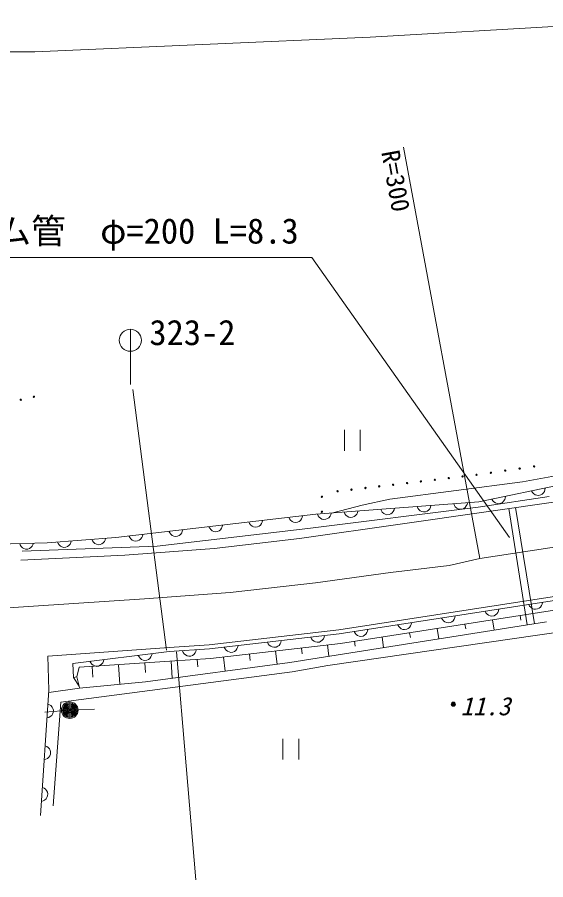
# Model space of a CAD drawing. Units: millimetres, scale not verified. Extents: x 40000 to 680000, y 20000 to 380000.
# Drawn here: x 266348 to 304600, y 268135 to 330531 of the extents above; entities that cross this region are included whole.
import ezdxf
from ezdxf.enums import TextEntityAlignment as Align

# ---------------------------------------------------------------- set-up
doc = ezdxf.new("R2010")
doc.units = ezdxf.units.MM
doc.header["$LTSCALE"] = 1000
doc.linetypes.add('CHAIN', pattern=[18.5, 12, -1.5, 3.5, -1.5])
for name, color, linetype, lineweight in [('M-BGD', 7, 'Continuous', 13), ('M-BGD-EXST', 7, 'Continuous', 13), ('M-BMK', 2, 'CHAIN', 13), ('M-STR-HTXT', 7, 'Continuous', 13), ('M-STR-STRC', 7, 'Continuous', 13)]:
    doc.layers.add(name, color=color, linetype=linetype, lineweight=lineweight)
doc.styles.add('ＭＳ ゴシック', font='')
doc.styles.get('ＭＳ ゴシック').set_extended_font_data('MS Gothic')

msp = doc.modelspace()

# ---------------------------------------------------------------- linework, layer by layer
at = {"layer": 'M-BGD'}
for p, q in [((290030, 300674), (290030, 299174)), ((291170, 299174), (291170, 300674)), ((299756, 295466), (321704, 300054)), ((304543, 296344), (304558, 296470)), ((294226, 293881), (308054, 295875)), ((304842, 295860), (299707, 295088)), ((301669, 295744), (301683, 295869)), ((303579, 296266), (303643, 296156)), ((303643, 296156), (303722, 296071)), ((303722, 296071), (303840, 295993)), ((303840, 295993), (303951, 295955)), ((303951, 295955), (304076, 295940)), ((304076, 295940), (304233, 295973)), ((304233, 295973), (304342, 296037)), ((304342, 296037), (304428, 296116)), ((304428, 296116), (304505, 296234)), ((304505, 296234), (304543, 296344)), ((287953, 294579), (299756, 295466)), ((296261, 295083), (296292, 295206)), ((297937, 295330), (297986, 295213)), ((297986, 295213), (298053, 295118)), ((298759, 295071), (298851, 295178)), ((298851, 295178), (298903, 295282)), ((298903, 295282), (298934, 295405)), ((300704, 295665), (300768, 295555)), ((300768, 295555), (300847, 295470)), ((300847, 295470), (300966, 295392)), ((300966, 295392), (301076, 295354)), ((301076, 295354), (301201, 295339)), ((301201, 295339), (301358, 295372)), ((301358, 295372), (301467, 295436)), ((301467, 295436), (301553, 295515)), ((301553, 295515), (301630, 295633)), ((301630, 295633), (301669, 295744)), ((273487, 292893), (287953, 294579)), ((299707, 295088), (287390, 293543)), ((288073, 294588), (288121, 294471)), ((288986, 294436), (289039, 294540)), ((289039, 294540), (289070, 294663)), ((290012, 294734), (290061, 294617)), ((290061, 294617), (290128, 294522)), ((290128, 294522), (290235, 294430)), ((290834, 294475), (290926, 294582)), ((290926, 294582), (290978, 294686)), ((290978, 294686), (291009, 294809)), ((292653, 294932), (292702, 294816)), ((292702, 294816), (292770, 294721)), ((292770, 294721), (292877, 294628)), ((292877, 294628), (292981, 294576)), ((292981, 294576), (293104, 294545)), ((293104, 294545), (293263, 294557)), ((293263, 294557), (293380, 294606)), ((293380, 294606), (293475, 294673)), ((293475, 294673), (293567, 294781)), ((293567, 294781), (293620, 294885)), ((293620, 294885), (293651, 295007)), ((295295, 295131), (295344, 295014)), ((295344, 295014), (295411, 294919)), ((295411, 294919), (295519, 294827)), ((295519, 294827), (295623, 294775)), ((295623, 294775), (295745, 294744)), ((295745, 294744), (295905, 294756)), ((295905, 294756), (296022, 294805)), ((296022, 294805), (296117, 294872)), ((296117, 294872), (296209, 294979)), ((296209, 294979), (296261, 295083)), ((298053, 295118), (298160, 295026)), ((298160, 295026), (298264, 294973)), ((298264, 294973), (298387, 294942)), ((298387, 294942), (298547, 294954)), ((298547, 294954), (298663, 295003)), ((298663, 295003), (298759, 295071)), ((301929, 294992), (303261, 286569)), ((302416, 295062), (303776, 286650)), ((283116, 294015), (283170, 293901)), ((283170, 293901), (283241, 293808)), ((283948, 293790), (284036, 293901)), ((284036, 293901), (284084, 294007)), ((284084, 294007), (284110, 294131)), ((286009, 294352), (286063, 294238)), ((286063, 294238), (286134, 294146)), ((286134, 294146), (286245, 294058)), ((286245, 294058), (286351, 294010)), ((286351, 294010), (286475, 293984)), ((286475, 293984), (286634, 294002)), ((286634, 294002), (286749, 294056)), ((286749, 294056), (286841, 294127)), ((286841, 294127), (286929, 294238)), ((286929, 294238), (286977, 294344)), ((286977, 294344), (287003, 294468)), ((288121, 294471), (288189, 294376)), ((288189, 294376), (288296, 294284)), ((288296, 294284), (288400, 294232)), ((288400, 294232), (288523, 294201)), ((288523, 294201), (288682, 294213)), ((288682, 294213), (288799, 294262)), ((288799, 294262), (288894, 294329)), ((288894, 294329), (288986, 294436)), ((290235, 294430), (290339, 294377)), ((290339, 294377), (290462, 294346)), ((290462, 294346), (290622, 294358)), ((290622, 294358), (290738, 294407)), ((290738, 294407), (290834, 294475)), ((287390, 293543), (276480, 292270)), ((277330, 293341), (277383, 293226)), ((278249, 293226), (278297, 293333)), ((278297, 293333), (278323, 293457)), ((280223, 293678), (280277, 293563)), ((280277, 293563), (280348, 293471)), ((280348, 293471), (280459, 293383)), ((280459, 293383), (280565, 293335)), ((280565, 293335), (280689, 293309)), ((280689, 293309), (280848, 293328)), ((280848, 293328), (280962, 293382)), ((280962, 293382), (281055, 293453)), ((281055, 293453), (281142, 293564)), ((281142, 293564), (281190, 293670)), ((281190, 293670), (281216, 293794)), ((283241, 293808), (283352, 293721)), ((283352, 293721), (283458, 293673)), ((283458, 293673), (283582, 293647)), ((283582, 293647), (283741, 293665)), ((283741, 293665), (283856, 293719)), ((283856, 293719), (283948, 293790)), ((286781, 292816), (294226, 293881)), ((268514, 292509), (273487, 292893)), ((270225, 292521), (270256, 292643)), ((271745, 292758), (271794, 292642)), ((271794, 292642), (271862, 292547)), ((272659, 292608), (272711, 292713)), ((272711, 292713), (272742, 292835)), ((274437, 293003), (274490, 292889)), ((274490, 292889), (274561, 292797)), ((274561, 292797), (274672, 292709)), ((274672, 292709), (274779, 292661)), ((274779, 292661), (274902, 292635)), ((274902, 292635), (275061, 292653)), ((275061, 292653), (275176, 292707)), ((275176, 292707), (275268, 292778)), ((275268, 292778), (275356, 292889)), ((275356, 292889), (275404, 292995)), ((275404, 292995), (275430, 293119)), ((277383, 293226), (277455, 293134)), ((277455, 293134), (277566, 293046)), ((277566, 293046), (277672, 292998)), ((277672, 292998), (277796, 292972)), ((277796, 292972), (277955, 292991)), ((277955, 292991), (278069, 293044)), ((278069, 293044), (278162, 293116)), ((278162, 293116), (278249, 293226)), ((280604, 292106), (286781, 292816)), ((263743, 292395), (268514, 292509)), ((266516, 292471), (266559, 292352)), ((266559, 292352), (266621, 292253)), ((266621, 292253), (266723, 292155)), ((276480, 292270), (266707, 291906)), ((266723, 292155), (266824, 292097)), ((266824, 292097), (266944, 292059)), ((266944, 292059), (267104, 292062)), ((267104, 292062), (267224, 292104)), ((267224, 292104), (267322, 292166)), ((267322, 292166), (267420, 292268)), ((267420, 292268), (267479, 292369)), ((267479, 292369), (267516, 292490)), ((269259, 292566), (269308, 292450)), ((269308, 292450), (269376, 292355)), ((269376, 292355), (269483, 292263)), ((269483, 292263), (269587, 292211)), ((269587, 292211), (269710, 292180)), ((269710, 292180), (269870, 292192)), ((269870, 292192), (269986, 292241)), ((269986, 292241), (270081, 292309)), ((270081, 292309), (270173, 292416)), ((270173, 292416), (270225, 292521)), ((271862, 292547), (271969, 292455)), ((271969, 292455), (272073, 292403)), ((272073, 292403), (272196, 292372)), ((272196, 292372), (272356, 292384)), ((272356, 292384), (272472, 292433)), ((272472, 292433), (272567, 292501)), ((272567, 292501), (272659, 292608)), ((274143, 291609), (280604, 292106)), ((266617, 291254), (274143, 291609)), ((308564, 289157), (289613, 286219)), ((308610, 288861), (289653, 285922)), ((309758, 288336), (289747, 285228)), ((301184, 287588), (301205, 287713)), ((303377, 288049), (303435, 287937)), ((303435, 287937), (303509, 287847)), ((303509, 287847), (303623, 287764)), ((303623, 287764), (303731, 287720)), ((303731, 287720), (303856, 287699)), ((303856, 287699), (304014, 287723)), ((304014, 287723), (304127, 287781)), ((304127, 287781), (304216, 287856)), ((304216, 287856), (304300, 287970)), ((304300, 287970), (304344, 288078)), ((304344, 288078), (304365, 288202)), ((288830, 283638), (312369, 287041)), ((297058, 287070), (297116, 286957)), ((297981, 286990), (298025, 287098)), ((298025, 287098), (298046, 287223)), ((300217, 287559), (300275, 287447)), ((300275, 287447), (300350, 287357)), ((300350, 287357), (300464, 287274)), ((300464, 287274), (300572, 287230)), ((300572, 287230), (300697, 287209)), ((300697, 287209), (300855, 287233)), ((300855, 287233), (300967, 287291)), ((300967, 287291), (301057, 287366)), ((301057, 287366), (301140, 287480)), ((301140, 287480), (301184, 287588)), ((302754, 287248), (302805, 286922)), ((304642, 286787), (286073, 283854)), ((293898, 286580), (293956, 286467)), ((293956, 286467), (294031, 286378)), ((294738, 286386), (294821, 286500)), ((294821, 286500), (294865, 286608)), ((294865, 286608), (294886, 286733)), ((297116, 286957), (297190, 286867)), ((297190, 286867), (297304, 286784)), ((297304, 286784), (297412, 286740)), ((297412, 286740), (297537, 286719)), ((297537, 286719), (297695, 286743)), ((297695, 286743), (297808, 286801)), ((297808, 286801), (297897, 286876)), ((297897, 286876), (297981, 286990)), ((298752, 286626), (298804, 286294)), ((300753, 286937), (300869, 286191)), ((289613, 286219), (280239, 285130)), ((289653, 285922), (280266, 284831)), ((288559, 285674), (288585, 285798)), ((290739, 286090), (290797, 285977)), ((290797, 285977), (290871, 285888)), ((290871, 285888), (290985, 285804)), ((290985, 285804), (291093, 285760)), ((291376, 285764), (291489, 285822)), ((291489, 285822), (291578, 285896)), ((291578, 285896), (291662, 286010)), ((291662, 286010), (291706, 286118)), ((291706, 286118), (291727, 286243)), ((294031, 286378), (294145, 286294)), ((294145, 286294), (294253, 286250)), ((294253, 286250), (294378, 286229)), ((294378, 286229), (294536, 286254)), ((294536, 286254), (294648, 286311)), ((294648, 286311), (294738, 286386)), ((294750, 286005), (294802, 285666)), ((296751, 286316), (296868, 285559)), ((289747, 285228), (280329, 284134)), ((284463, 285319), (284516, 285204)), ((284516, 285204), (284588, 285112)), ((285294, 285093), (285382, 285204)), ((285382, 285204), (285430, 285310)), ((285430, 285310), (285456, 285434)), ((287592, 285682), (287646, 285568)), ((287646, 285568), (287717, 285475)), ((287717, 285475), (287828, 285387)), ((287828, 285387), (287934, 285339)), ((287934, 285339), (288058, 285313)), ((288058, 285313), (288217, 285332)), ((288217, 285332), (288331, 285385)), ((288331, 285385), (288424, 285457)), ((288424, 285457), (288511, 285567)), ((288511, 285567), (288559, 285674)), ((290748, 285383), (290801, 285038)), ((291093, 285760), (291218, 285739)), ((291218, 285739), (291376, 285764)), ((292749, 285694), (292868, 284927)), ((277334, 284938), (268566, 284318)), ((270362, 283788), (277353, 284639)), ((280239, 285130), (277334, 284938)), ((280266, 284831), (277353, 284639)), ((278311, 284702), (278359, 284585)), ((278359, 284585), (278425, 284489)), ((279130, 284435), (279223, 284542)), ((279223, 284542), (279277, 284646)), ((279277, 284646), (279309, 284768)), ((281334, 284955), (281387, 284841)), ((281387, 284841), (281459, 284748)), ((281459, 284748), (281569, 284660)), ((281569, 284660), (281676, 284612)), ((281676, 284612), (281800, 284587)), ((281800, 284587), (281958, 284605)), ((281958, 284605), (282073, 284659)), ((282073, 284659), (282165, 284730)), ((282165, 284730), (282253, 284841)), ((282253, 284841), (282301, 284947)), ((282301, 284947), (282327, 285071)), ((284588, 285112), (284698, 285024)), ((284698, 285024), (284805, 284976)), ((284805, 284976), (284929, 284950)), ((284929, 284950), (285087, 284968)), ((285038, 284681), (285149, 283730)), ((285087, 284968), (285202, 285022)), ((285202, 285022), (285294, 285093)), ((286922, 284900), (286970, 284482)), ((288805, 285119), (288900, 284300)), ((268566, 284318), (268645, 281858)), ((277400, 283940), (270827, 283505)), ((271613, 283940), (271668, 283826)), ((272533, 283830), (272581, 283937)), ((272581, 283937), (272606, 284061)), ((275109, 284366), (275163, 284251)), ((275163, 284251), (275235, 284159)), ((275235, 284159), (275346, 284072)), ((275346, 284072), (275453, 284025)), ((275453, 284025), (275577, 283999)), ((275577, 283999), (275736, 284019)), ((275736, 284019), (275850, 284073)), ((275850, 284073), (275942, 284145)), ((275942, 284145), (276029, 284256)), ((276029, 284256), (276077, 284362)), ((276077, 284362), (276102, 284486)), ((280329, 284134), (277400, 283940)), ((277479, 283945), (277560, 282719)), ((278425, 284489), (278531, 284396)), ((278531, 284396), (278635, 284343)), ((278635, 284343), (278758, 284311)), ((278758, 284311), (278917, 284321)), ((278917, 284321), (279034, 284369)), ((279034, 284369), (279130, 284435)), ((279379, 284071), (279415, 283531)), ((281271, 284244), (281389, 283229)), ((283155, 284462), (283209, 283992)), ((270409, 282770), (270362, 283788)), ((270827, 283505), (270671, 282819)), ((271668, 283826), (271739, 283734)), ((271739, 283734), (271851, 283647)), ((271777, 283568), (271829, 282780)), ((271851, 283647), (271957, 283599)), ((271957, 283599), (272081, 283574)), ((272081, 283574), (272240, 283593)), ((272240, 283593), (272354, 283647)), ((272354, 283647), (272446, 283719)), ((272446, 283719), (272533, 283830)), ((273677, 283694), (273771, 282278)), ((275578, 283820), (275624, 283128)), ((286073, 283854), (275626, 282461)), ((286245, 283181), (288830, 283638)), ((269504, 280986), (286245, 283181)), ((270409, 282770), (270671, 282819)), ((270820, 282143), (270409, 282770)), ((270671, 282819), (270794, 282341)), ((270820, 282143), (270794, 282341)), ((270861, 281990), (270820, 282143)), ((275626, 282461), (270861, 281990)), ((268645, 281858), (268034, 272794)), ((268633, 281687), (270861, 281990)), ((268694, 280798), (268577, 280846)), ((268789, 280732), (268694, 280798)), ((268958, 273494), (269504, 280986)), ((269549, 280355), (268352, 280261)), ((268883, 280625), (268789, 280732)), ((268936, 280521), (268883, 280625)), ((268909, 280122), (268957, 280239)), ((268967, 280399), (268936, 280521)), ((268957, 280239), (268967, 280399)), ((270746, 280427), (271945, 280478)), ((268509, 279848), (268632, 279880)), ((268632, 279880), (268736, 279933)), ((268736, 279933), (268842, 280026)), ((268842, 280026), (268909, 280122)), ((285582, 278327), (285582, 276827)), ((286722, 276827), (286722, 278327)), ((268490, 277777), (268373, 277825)), ((268586, 277710), (268490, 277777)), ((268679, 277604), (268586, 277710)), ((268638, 277005), (268705, 277101)), ((268732, 277500), (268679, 277604)), ((268705, 277101), (268753, 277218)), ((268764, 277378), (268732, 277500)), ((268753, 277218), (268764, 277378)), ((268306, 276827), (268428, 276859)), ((268428, 276859), (268532, 276912)), ((268532, 276912), (268638, 277005)), ((268286, 274756), (268169, 274804)), ((268382, 274689), (268286, 274756)), ((268475, 274582), (268382, 274689)), ((268528, 274479), (268475, 274582)), ((268328, 273891), (268435, 273984)), ((268435, 273984), (268501, 274080)), ((268501, 274080), (268549, 274197)), ((268560, 274356), (268528, 274479)), ((268549, 274197), (268560, 274356)), ((268102, 273806), (268225, 273838)), ((268225, 273838), (268328, 273891))]:
    msp.add_line(p, q, dxfattribs=at)
msp.add_lwpolyline([(289190, 294672), (291317, 295238), (293312, 295661), (302907, 296918), (306373, 297551), (309900, 298079), (314131, 298471)], dxfattribs=at)
for centre, radius in [((266605, 302856), 50), ((267556, 303078), 50), ((300628, 297581), 50), ((301669, 297733), 50), ((302711, 297884), 50), ((303752, 298036), 50), ((296571, 297072), 50), ((297576, 297191), 50), ((298581, 297311), 50), ((299587, 297430), 50), ((290539, 296356), 50), ((291544, 296476), 50), ((292549, 296595), 50), ((293555, 296714), 50), ((294560, 296833), 50), ((295565, 296953), 50), ((288397, 295839), 50), ((289533, 296237), 50), ((288397, 294760), 50), ((270147, 280401), 600), ((270147, 280401), 528), ((270147, 280401), 456), ((270147, 280401), 384), ((297907, 280835), 150), ((297907, 280835), 90), ((297907, 280835), 30), ((270147, 280401), 312), ((270147, 280401), 240), ((270147, 280401), 168), ((270147, 280401), 96), ((270147, 280401), 24)]:
    msp.add_circle(centre, radius, dxfattribs=at)
at = {"layer": 'M-BGD-EXST'}
msp.add_line((277863, 284634), (279285, 268135), dxfattribs=at)
at = {"layer": 'M-BMK'}
for p, q in [((299835, 291383), (340340, 297451)), ((293359, 290361), (297619, 290872)), ((297619, 290872), (299835, 291383)), ((287938, 289604), (293359, 290361)), ((281747, 288923), (287938, 289604)), ((275556, 288468), (281747, 288923)), ((264524, 287733), (275556, 288468))]:
    msp.add_line(p, q, dxfattribs=at)
at = {"layer": 'M-STR-HTXT'}
for p, q in [((316800, 330531), (291887, 329088)), ((267613, 328030), (291887, 329088)), ((237875, 327987), (267613, 328030)), ((299835, 291383), (294296, 321142)), ((287668, 313162), (257414, 313162)), ((301982, 292884), (287668, 313162))]:
    msp.add_line(p, q, dxfattribs=at)
at = {"layer": 'M-STR-STRC'}
for p, q in [((274534, 307964), (274534, 303964)), ((277156, 284752), (274720, 303592))]:
    msp.add_line(p, q, dxfattribs=at)
msp.add_circle((274534, 307164), 800, dxfattribs=at)

# ---------------------------------------------------------------- texts
at = {"layer": 'M-BGD', "style": 'ＭＳ ゴシック', "oblique": 15}
msp.add_text('11.3', height=1320, dxfattribs=at).set_placement((298438, 279635), align=Align.BOTTOM_LEFT)
at = {"layer": 'M-STR-HTXT', "style": 'ＭＳ ゴシック'}
msp.add_text('R=300', height=1320, rotation=280.3, dxfattribs=at).set_placement((292304, 320711), align=Align.BOTTOM_LEFT)
msp.add_text('ヒューム管\u3000φ=200 L=8.3', height=1833, dxfattribs=at).set_placement((257354, 313605), align=Align.BOTTOM_LEFT)
at = {"layer": 'M-STR-STRC', "style": 'ＭＳ ゴシック'}
msp.add_text('323-2', height=1833, dxfattribs=at).set_placement((275909, 306263), align=Align.BOTTOM_LEFT)

doc.saveas('drawing.dxf')
